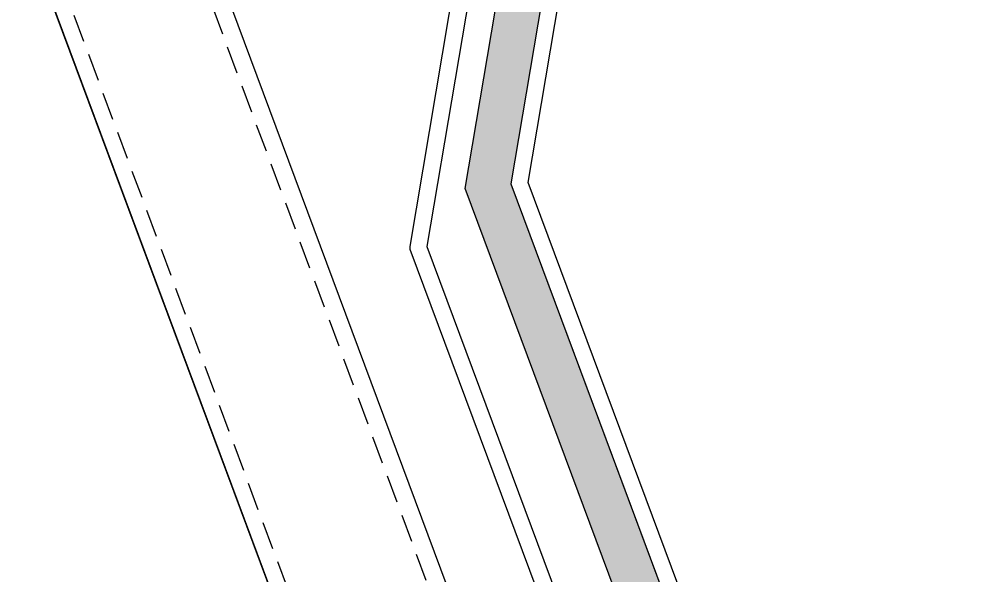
# Model space of a CAD drawing. Extents: x 12199666 to 24617114, y 1197707 to 2548648.
# Drawn here: x 12318183.8 to 12318354.5, y 1245968.8 to 1246069 of the extents above; entities that cross this region are included whole.
import ezdxf

# ---------------------------------------------------------------- set-up
doc = ezdxf.new("R2010")
doc.units = 0
doc.header["$LTSCALE"] = 10
doc.header["$MEASUREMENT"] = 0
doc.linetypes.add('TX-PLAN-T1-F11$0$DASHED', pattern=[0.75, 0.5, -0.25])
doc.layers.add('TX-PLAN-T1-F11$0$_EDO-ALUMINIUM-SECTION', color=90, linetype='Continuous', lineweight=30)
doc.layers.add('TX-PLAN-T1-F11$0$幕墙线', color=114, linetype='Continuous', lineweight=30)
for name, color, linetype in [('TX-PLAN-T1-F11$0$F-Alum', 4, 'Continuous'), ('TX-PLAN-T1-F11$0$F-dashed line', 8, 'TX-PLAN-T1-F11$0$DASHED'), ('TX-PLAN-T1-F11$0$Hatch', 8, 'Continuous')]:
    doc.layers.add(name, color=color, linetype=linetype)

# ---------------------------------------------------------------- blocks, each defined once
blk = doc.blocks.new('TX-PLAN-T1-F11$0$TY001')
at = {"layer": 'TX-PLAN-T1-F11$0$Hatch'}
h = blk.add_hatch(dxfattribs=at)
h.set_pattern_fill('ANGLE', color=256, scale=10, angle=30.016)
h.set_pattern_definition([(30.016, (7246.2216, 83575.3152), (-1.37566501, 2.381185795), [2, -0.75]), (120.016, (7246.2216, 83575.3152), (-2.381185795, -1.37566501), [2, -0.75])])
h.paths.add_polyline_path([(350.23, -354.68), (354.25, -361.66), (322.39, -380.07), (322.39, -425.9), (402.06, -563.8), (395.13, -567.8), (314.39, -428.05), (314.4, -375.44), (343.33, -358.73), (343.39, -358.64)])
at = {"layer": 'TX-PLAN-T1-F11$0$F-Alum', "flags": 128}
for points in [[(53.01, -31.8), (390.07, -615.22)], [(27.04, -46.81), (364.1, -630.23)]]:
    blk.add_lwpolyline(points, dxfattribs=at)
at = {"layer": 'TX-PLAN-T1-F11$0$F-Alum'}
for points in [[(439.37, -573.33), (418.12, -585.61), (325.39, -425.1), (325.39, -381.8), (399.2, -339.16, -0.414214), (400.56, -339.52), (502.09, -515.26, -0.414214), (501.73, -516.63), (442.47, -550.86, 0.414214), (442.4, -551.14), (451.25, -566.47)], [(309.35, -439.5), (405.35, -605.69), (437.15, -587.32), (438.65, -589.92), (435.19, -591.92), (435.19, -591.92), (404.26, -609.79), (306.48, -440.54, -0.131724), (306.35, -440.04), (306.35, -376.59), (335.2, -359.92), (336.7, -362.51), (309.35, -378.32), (309.35, -439.5)]]:
    blk.add_lwpolyline(points, format="xyb", dxfattribs=at)
blk.add_lwpolyline([(322.39, -380.07), (322.39, -425.9), (405.99, -570.61)], dxfattribs=at)
at = {"layer": 'TX-PLAN-T1-F11$0$F-dashed line', "flags": 128}
for points in [[(50.28, -33.38), (387.33, -616.8)], [(29.58, -45.34), (366.63, -628.76)]]:
    blk.add_lwpolyline(points, dxfattribs=at)
at = {"layer": 'TX-PLAN-T1-F11$0$Hatch'}
blk.add_lwpolyline([(350.23, -354.68), (354.25, -361.66), (322.39, -380.07), (322.39, -425.9), (402.06, -563.8), (395.13, -567.8), (314.39, -428.05), (314.4, -375.44), (343.33, -358.73), (343.39, -358.64), (350.23, -354.68), (350.23, -354.68)], dxfattribs=at)
blk = doc.blocks.new('TX-PLAN-T1-F11$0$A$C21521A5F')
at = {"rotation": 90}
blk.add_blockref('TX-PLAN-T1-F11$0$TY001', (388.72, 21260.22, 0), dxfattribs=at)
blk = doc.blocks.new('TX-PLAN-T1-F11$0$标准层幕墙0118')
at = {"color": 3, "rotation": 270}
blk.add_blockref('TX-PLAN-T1-F11$0$A$C21521A5F', (4239.78, -661.28, 0), dxfattribs=at)
blk = doc.blocks.new('TX-PLAN-T1-F11')
at = {"layer": 'TX-PLAN-T1-F11$0$幕墙线'}
blk.add_lwpolyline([(12320853.42, 1246069.46), (12319874.16, 1245556.94), (12319504.52, 1246263.29), (12318287.46, 1245809.71), (12318025.42, 1246512.84), (12316808.36, 1246059.26), (12316546.32, 1246762.38), (12315329.27, 1246308.8), (12315067.23, 1247011.92), (12313850.17, 1246558.34), (12313588.13, 1247261.47), (12312371.07, 1246807.89), (12312109.03, 1247511.01), (12310891.98, 1247057.43), (12310629.93, 1247760.55), (12309412.88, 1247306.97), (12309150.84, 1248010.1), (12307933.78, 1247556.52), (12307671.74, 1248259.64), (12306454.69, 1247806.06), (12306192.64, 1248509.18), (12304975.59, 1248055.6), (12304713.55, 1248758.73), (12303496.49, 1248305.15)], dxfattribs=at)
at = {"layer": 'TX-PLAN-T1-F11$0$_EDO-ALUMINIUM-SECTION', "rotation": 350.4236156863823}
blk.add_blockref('TX-PLAN-T1-F11$0$标准层幕墙0118', (12293055.45, 1251790.44), dxfattribs=at)

msp = doc.modelspace()

# ---------------------------------------------------------------- block references
msp.add_blockref('TX-PLAN-T1-F11', (0, 0))

doc.saveas('drawing.dxf')
